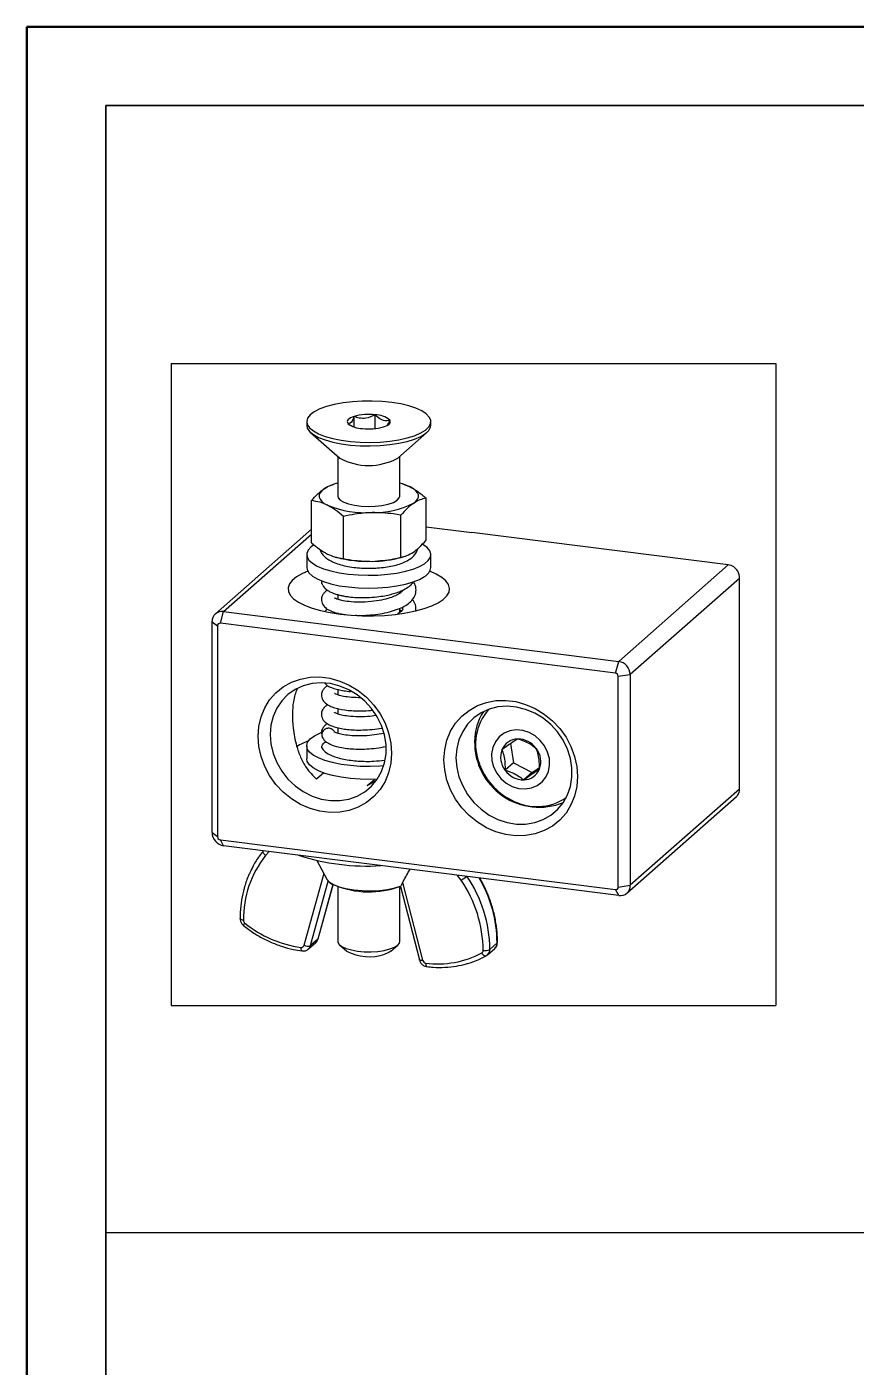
# Model space of a CAD drawing. Header units: millimetres. Extents: x 0 to 279, y 0 to 216.
# Drawn here: x 0 to 66.8, y 108 to 215.9 of the extents above; entities that cross this region are included whole.
import ezdxf

# ---------------------------------------------------------------- set-up
doc = ezdxf.new("R2010")
doc.units = ezdxf.units.MM
doc.layers.add('PAGE_BORDER', color=7, linetype='Continuous')
doc.layers.add('TITLE_BLOCK_BORDER', color=7, linetype='Continuous')

msp = doc.modelspace()

# ---------------------------------------------------------------- linework, layer by layer
at = {"color": 7, "linetype": 'Continuous', "lineweight": 50}
for p, q in [((0, 0), (0, 215.9)), ((0, 215.9), (279.4, 215.9))]:
    msp.add_line(p, q, dxfattribs=at)
at = {"color": 7, "linetype": 'Continuous', "lineweight": 25}
for p, q in [((28.04, 183.55), (28.04, 184.65)), ((22.53, 184.1), (22.53, 183.81)), ((25.84, 183.97), (26.01, 183.8)), ((26.35, 183.68), (26.35, 184.52)), ((32.53, 183.81), (32.53, 184.1)), ((22.85, 183.23), (25.19, 181.16)), ((29.87, 181.16), (32.21, 183.23)), ((25.03, 181.31), (25.03, 178.11)), ((30.03, 178.11), (30.03, 181.31)), ((24.92, 179.12), (24.69, 179.06)), ((30.24, 179.09), (30.14, 179.12)), ((30.24, 179.09), (30.85, 178.85)), ((22.92, 174.35), (22.92, 177.74)), ((32.14, 174.56), (32.14, 177.94)), ((25.49, 173.07), (25.49, 176.46)), ((30.1, 173.18), (30.1, 176.56)), ((22.92, 175.44), (15.18, 168.61)), ((32.14, 175.64), (35.84, 175.17)), ((56.47, 172.57), (35.84, 175.17)), ((22.53, 173.4), (22.53, 172.36)), ((24.82, 173.2), (24.92, 173.17)), ((30.14, 173.17), (30.37, 173.24)), ((32.53, 172.36), (32.53, 173.4)), ((56.47, 172.57), (47.65, 164.79)), ((57.37, 171.48), (48.58, 163.73)), ((57.37, 154.51), (57.37, 171.48)), ((25.03, 170.17), (25.03, 169.79)), ((30.03, 170.28), (30.03, 170.43)), ((30.17, 170.39), (30.06, 170.44)), ((15.58, 167.86), (15.84, 168.8)), ((15.84, 168.8), (47.65, 164.79)), ((25.03, 168.7), (25.03, 168.63)), ((30.03, 168.74), (30.03, 169.08)), ((14.91, 167.98), (15.34, 167.65)), ((14.91, 151.01), (14.91, 167.98)), ((15.34, 167.65), (15.34, 150.68)), ((47.38, 163.85), (15.58, 167.86)), ((47.38, 163.85), (47.65, 164.79)), ((47.61, 163.59), (48.58, 163.73)), ((47.61, 146.62), (47.61, 163.59)), ((48.58, 163.73), (48.58, 146.76)), ((25.03, 162.55), (25.03, 162.1)), ((25.03, 161.01), (25.03, 160.56)), ((25, 159.01), (25.03, 159.03)), ((25.03, 159.45), (25.03, 159)), ((22.53, 157.99), (22.53, 156.95)), ((38.94, 158.17), (39.18, 156.63)), ((39.18, 156.63), (38.5, 156.03)), ((39.18, 156.63), (40.69, 155.85)), ((23.9, 155.81), (23.33, 155.3)), ((40.69, 155.85), (40.01, 155.25)), ((40.69, 155.85), (41.27, 156.25)), ((27.4, 154.79), (27.98, 155.29)), ((27.4, 154.79), (28.11, 155.16)), ((57.37, 154.51), (48.58, 146.76)), ((48.31, 146.13), (57.13, 153.91)), ((14.91, 151.01), (15.34, 150.68)), ((15.58, 150.42), (47.38, 146.41)), ((15.84, 149.95), (15.58, 150.42)), ((47.65, 145.94), (15.84, 149.95)), ((23.34, 148.75), (24.15, 147.26)), ((23.45, 142.46), (24.65, 146.81)), ((30.25, 146.99), (31.86, 140.72)), ((25.03, 146.66), (25.03, 142.24)), ((30.03, 142.24), (30.03, 146.66)), ((30.09, 146.66), (31.61, 140.75)), ((47.65, 145.94), (47.38, 146.41)), ((47.61, 146.62), (48.58, 146.76)), ((22.66, 141.62), (22.67, 141.63)), ((22.67, 141.63), (23.26, 142.15)), ((23.43, 142.42), (22.84, 141.9)), ((25.19, 141.94), (25.75, 141.45)), ((29.31, 141.45), (29.87, 141.94)), ((37.08, 141.16), (37.67, 141.68)), ((37.86, 142.12), (37.27, 141.6))]:
    msp.add_line(p, q, dxfattribs=at)
at = {"color": 8, "linetype": 'Continuous', "lineweight": 25}
for p, q in [((15.84, 168.8), (22.92, 175.05)), ((23.91, 147.71), (22.31, 141.92)), ((22.84, 141.9), (24.27, 147.1)), ((24.64, 146.82), (23.43, 142.42))]:
    msp.add_line(p, q, dxfattribs=at)
at = {"color": 7, "linetype": 'Continuous', "lineweight": 25, "flags": 128}
for points in [[(24.12, 185.32), (23.58, 185.12), (23.14, 184.9), (22.81, 184.65), (22.61, 184.39), (22.53, 184.12), (22.58, 183.86), (22.76, 183.59), (23.07, 183.35), (23.49, 183.12), (24.01, 182.91), (24.63, 182.74), (25.32, 182.6), (26.07, 182.5), (26.85, 182.45), (27.65, 182.43), (28.45, 182.46), (29.23, 182.53), (29.96, 182.64), (30.63, 182.79), (31.22, 182.97), (31.71, 183.19), (32.1, 183.42), (32.37, 183.67), (32.51, 183.94), (32.52, 184.21), (32.4, 184.47), (32.16, 184.73), (31.8, 184.97), (31.32, 185.18), (30.75, 185.37), (30.1, 185.53), (29.38, 185.65), (28.61, 185.73), (27.81, 185.76), (27.01, 185.76), (26.21, 185.71), (25.46, 185.61), (24.75, 185.48), (24.12, 185.32)], [(22.53, 183.81), (22.58, 183.57), (22.76, 183.31), (23.07, 183.06), (23.49, 182.83), (24.01, 182.63), (24.63, 182.46), (25.32, 182.32), (26.07, 182.22), (26.85, 182.16), (27.65, 182.15), (28.45, 182.18), (29.23, 182.25), (29.96, 182.36), (30.63, 182.51), (31.22, 182.69), (31.71, 182.9), (32.1, 183.14), (32.37, 183.39), (32.51, 183.66), (32.53, 183.81)], [(26.35, 184.52), (26.19, 184.47), (26.06, 184.4), (25.96, 184.34), (25.87, 184.27), (25.82, 184.19), (25.8, 184.12), (25.81, 184.04), (25.84, 183.97)], [(28.71, 183.68), (28.87, 183.73), (29, 183.79), (29.11, 183.86), (29.19, 183.93), (29.24, 184), (29.26, 184.08), (29.25, 184.15), (29.22, 184.23)], [(23.94, 178.7), (23.74, 178.54), (23.61, 178.37), (23.54, 178.2), (23.54, 178.02), (23.61, 177.85), (23.74, 177.68), (23.95, 177.52), (24.21, 177.37)], [(31.12, 177.52), (31.32, 177.68), (31.45, 177.85), (31.52, 178.03), (31.52, 178.2), (31.45, 178.37), (31.32, 178.54), (31.12, 178.7), (30.85, 178.85)], [(25.03, 178.11), (25.07, 177.96), (25.24, 177.78), (25.52, 177.62), (25.91, 177.48), (26.38, 177.37), (26.91, 177.3), (27.47, 177.28), (28.04, 177.29), (28.58, 177.35)], [(28.58, 177.35), (29.09, 177.46), (29.51, 177.6), (29.82, 177.77), (29.99, 177.97), (30.03, 178.11)], [(23.11, 174.18), (22.88, 174.01), (22.64, 173.75), (22.54, 173.48), (22.56, 173.22), (22.71, 172.95), (22.99, 172.7), (23.38, 172.47), (23.88, 172.26), (24.48, 172.08), (25.15, 171.93), (25.89, 171.82), (26.67, 171.76), (27.47, 171.73), (28.27, 171.75), (29.06, 171.81), (29.8, 171.91), (30.49, 172.05), (31.1, 172.23), (31.61, 172.43), (32.02, 172.66), (32.02, 172.66)], [(32.02, 172.66), (32.32, 172.91), (32.49, 173.18), (32.53, 173.44), (32.44, 173.71), (32.23, 173.97), (31.89, 174.21), (31.85, 174.24)], [(22.62, 172.05), (22.19, 171.86), (21.72, 171.6), (21.37, 171.32), (21.14, 171.03), (21.04, 170.73), (21.06, 170.43), (21.2, 170.13), (21.47, 169.84), (21.86, 169.57), (22.36, 169.31), (22.96, 169.09), (23.65, 168.89), (24.41, 168.72), (25.23, 168.6)], [(22.53, 172.36), (22.56, 172.18), (22.71, 171.92), (22.99, 171.66), (23.38, 171.43), (23.88, 171.22), (24.48, 171.04), (25.15, 170.89), (25.89, 170.79), (26.67, 170.72), (27.47, 170.69), (28.27, 170.71), (29.06, 170.77), (29.8, 170.88), (30.49, 171.02), (31.1, 171.19), (31.61, 171.4), (32.02, 171.63)], [(25.23, 168.6), (26.1, 168.51), (27, 168.47), (27.9, 168.46), (28.8, 168.5), (29.68, 168.58), (30.51, 168.7), (31.29, 168.86), (31.99, 169.05), (32.6, 169.27), (33.12, 169.52), (33.53, 169.79), (33.82, 170.08), (33.99, 170.37), (34.03, 170.67), (33.95, 170.98), (33.74, 171.27), (33.41, 171.55), (32.96, 171.81), (32.44, 172.05)], [(18.62, 158.76), (18.68, 159.56), (18.86, 160.32), (19.15, 161.04), (19.55, 161.69), (20.05, 162.26), (20.64, 162.74), (21.31, 163.11), (22.03, 163.37), (22.8, 163.52), (23.59, 163.54), (24.4, 163.43), (25.19, 163.21), (25.96, 162.88), (26.68, 162.44), (27.35, 161.9), (27.94, 161.27), (28.44, 160.57), (28.84, 159.82), (29.13, 159.03), (29.31, 158.22), (29.37, 157.4), (29.31, 156.6), (29.13, 155.83), (28.84, 155.12), (28.44, 154.47), (27.94, 153.9), (27.35, 153.42), (26.68, 153.05), (25.96, 152.79), (25.19, 152.64), (24.4, 152.62), (23.59, 152.72), (22.8, 152.94), (22.03, 153.28), (21.31, 153.72), (20.64, 154.26), (20.05, 154.89), (19.55, 155.59), (19.15, 156.34), (18.86, 157.13), (18.68, 157.94), (18.62, 158.76)], [(19.58, 158.9), (19.64, 158.14), (19.82, 157.38), (20.12, 156.64), (20.52, 155.95), (21.02, 155.32), (21.6, 154.77), (22.26, 154.31), (22.96, 153.95), (23.7, 153.7), (24.45, 153.58), (25.2, 153.58), (25.92, 153.7), (26.6, 153.94), (27.22, 154.29), (27.76, 154.75), (28.21, 155.3), (28.56, 155.92), (28.8, 156.61), (28.92, 157.35), (28.92, 158.1), (28.8, 158.87), (28.56, 159.62), (28.21, 160.33), (27.76, 161), (27.22, 161.59), (26.6, 162.1), (25.92, 162.51), (25.2, 162.81), (24.45, 163), (23.7, 163.06), (22.96, 163), (22.26, 162.82), (21.6, 162.53), (21.02, 162.12), (20.52, 161.62), (20.12, 161.03), (19.82, 160.36), (19.64, 159.65), (19.58, 158.9)], [(33.58, 156.87), (33.64, 157.67), (33.82, 158.44), (34.12, 159.16), (34.52, 159.81), (35.02, 160.38), (35.61, 160.85), (36.27, 161.23), (37, 161.49), (37.76, 161.63), (38.56, 161.65), (39.36, 161.55), (40.16, 161.33), (40.93, 160.99), (41.65, 160.55), (42.32, 160.01), (42.9, 159.38), (43.41, 158.69), (43.81, 157.94), (44.1, 157.14), (44.28, 156.33), (44.34, 155.52), (44.28, 154.72), (44.1, 153.95), (43.81, 153.23), (43.41, 152.58), (42.9, 152.01), (42.32, 151.53), (41.65, 151.16), (40.93, 150.9), (40.16, 150.76), (39.36, 150.74), (38.56, 150.84), (37.76, 151.06), (37, 151.39), (36.27, 151.84), (35.61, 152.38), (35.02, 153), (34.52, 153.7), (34.12, 154.45), (33.82, 155.24), (33.64, 156.06), (33.58, 156.87)], [(34.55, 157.02), (34.61, 156.25), (34.79, 155.49), (35.09, 154.76), (35.49, 154.07), (35.99, 153.44), (36.57, 152.88), (37.22, 152.42), (37.93, 152.06), (38.66, 151.82), (39.42, 151.69), (40.16, 151.69), (40.89, 151.81), (41.57, 152.05), (42.18, 152.4), (42.73, 152.86), (43.18, 153.41), (43.53, 154.04), (43.77, 154.73), (43.89, 155.46), (43.89, 156.22), (43.77, 156.98), (43.53, 157.73), (43.18, 158.45), (42.73, 159.11), (42.18, 159.71), (41.57, 160.22), (40.89, 160.63), (40.16, 160.93), (39.42, 161.11), (38.66, 161.18), (37.93, 161.12), (37.22, 160.94), (36.57, 160.64), (35.99, 160.24), (35.49, 159.73), (35.09, 159.14), (34.79, 158.48), (34.61, 157.77), (34.55, 157.02)], [(28.73, 156.37), (28.44, 156.35), (27.64, 156.33), (26.84, 156.34), (26.05, 156.4), (25.3, 156.5), (24.61, 156.64), (24, 156.81), (23.48, 157.02), (23.06, 157.24), (22.76, 157.49), (22.58, 157.75), (22.53, 158.02), (22.61, 158.29), (22.82, 158.55), (23.15, 158.79), (23.59, 159.02), (23.7, 159.06)], [(42.07, 156.97), (41.93, 157.49), (41.68, 157.99), (41.34, 158.43), (40.92, 158.8), (40.44, 159.07), (39.92, 159.23), (39.4, 159.27), (38.89, 159.19), (38.43, 159), (38.04, 158.71), (37.73, 158.32), (37.52, 157.86), (37.42, 157.35), (37.45, 156.82), (37.58, 156.3), (37.83, 155.8), (38.17, 155.36), (38.6, 154.99), (39.08, 154.72), (39.59, 154.56), (40.12, 154.52), (40.62, 154.6), (41.08, 154.79), (41.48, 155.08), (41.79, 155.47), (42, 155.93), (42.09, 156.44), (42.07, 156.97)], [(28.22, 155.3), (27.64, 155.29), (26.84, 155.3), (26.05, 155.36), (25.3, 155.46), (24.61, 155.6), (24, 155.77), (23.48, 155.98), (23.06, 156.21), (22.76, 156.46), (22.58, 156.72), (22.53, 156.95)], [(57.13, 153.91), (57.17, 153.95), (57.24, 154.03)], [(25.03, 142.24), (25.04, 142.17), (25.14, 141.99), (25.37, 141.82), (25.7, 141.67), (26.13, 141.55), (26.62, 141.46), (27.16, 141.41), (27.72, 141.41), (28.27, 141.44), (28.78, 141.52), (29.23, 141.63)], [(29.31, 141.45), (29.14, 141.34), (28.83, 141.21)], [(29.23, 141.63), (29.6, 141.77), (29.86, 141.93), (30, 142.11), (30.03, 142.24)], [(36.62, 141.32), (36.67, 141.25), (36.72, 141.19), (36.77, 141.14), (36.82, 141.1), (36.87, 141.08), (36.91, 141.07), (36.95, 141.07), (36.99, 141.09)], [(37.09, 141.17), (37.05, 141.13), (36.99, 141.09)]]:
    msp.add_lwpolyline(points, dxfattribs=at)
at = {"color": 8, "linetype": 'Continuous', "lineweight": 25, "flags": 128}
for points in [[(19.22, 149.15), (19.16, 149.21), (19.11, 149.27), (19.07, 149.33), (19.04, 149.38), (19.02, 149.44), (19.02, 149.48), (19.03, 149.52), (19.04, 149.54)], [(19.22, 149.15), (19.51, 149.47), (19.52, 149.48)], [(24.15, 147.26), (24.16, 147.25), (24.36, 147.02), (24.69, 146.82), (25.14, 146.64), (25.69, 146.5), (26.32, 146.39), (26.99, 146.33), (27.69, 146.32), (28.38, 146.35), (29.03, 146.43), (29.63, 146.56), (30.13, 146.72)], [(34.96, 147.17), (34.66, 147.56), (34.65, 147.58)], [(17.44, 143.95), (17.37, 143.96), (17.3, 143.98), (17.25, 144), (17.21, 144.02), (17.18, 144.05), (17.17, 144.07), (17.17, 144.08)], [(22.06, 141.76), (22.07, 141.69), (22.07, 141.62), (22.09, 141.56), (22.11, 141.52), (22.13, 141.49), (22.15, 141.48), (22.16, 141.48)], [(23.43, 142.42), (23.45, 142.45), (23.45, 142.46)], [(37.86, 142.12), (37.88, 142.15), (37.89, 142.17)], [(31.86, 140.72), (31.79, 140.71), (31.73, 140.71), (31.68, 140.71), (31.64, 140.72), (31.62, 140.73), (31.61, 140.75)], [(32.11, 140.49), (32.12, 140.42), (32.13, 140.35), (32.14, 140.3), (32.16, 140.25), (32.18, 140.23), (32.2, 140.21), (32.21, 140.21)]]:
    msp.add_lwpolyline(points, dxfattribs=at)
at = {"color": 7, "linetype": 'Continuous', "lineweight": 25}
for centre, radius, start, end in [((27.53, 180.17), 4.51, 83.5627, 105.2086), ((28.06, 182.84), 1.81, 49.9874, 90.6187), ((27, 185.35), 1.81, 229.9874, 270.6187), ((27.53, 188.03), 4.51, 263.5627, 285.2086), ((27.53, 185.48), 4.91, 241.5349, 298.4651), ((25.94, 175.43), 3.83, 103.6875, 121.4245), ((28.88, 174.69), 4.61, 64.6003, 75.5104), ((27.32, 185.11), 8.35, 248.1071, 273.2815), ((28.02, 183.6), 6.82, 268.1299, 297.0493), ((27.45, 182.81), 9.96, 255.3122, 272.0066), ((27.71, 182.24), 9.39, 270.5405, 284.9971), ((31.59, 172.47), 0.945, 297.0951, 353.3619), ((56.31, 171.5), 1.09, 31.3817, 81.8231), ((15.72, 168), 0.814, 81.3986, 181.4206), ((15.55, 167.66), 0.203, 81.3986, 181.4206), ((47.49, 163.71), 1.09, 1.0587, 81.7605), ((47.34, 163.58), 0.273, 1.0587, 81.7605), ((40.39, 158.13), 4.26, 139.0863, 201.9455), ((40.33, 158.39), 4.28, 146.6408, 180.6182), ((24.41, 153.65), 5.05, 110.0397, 122.0384), ((41.25, 158.25), 5.2, 179.0389, 292.0467), ((39.87, 157.08), 1.73, 159.8348, 217.3925), ((39.53, 157.16), 1.38, 90.8408, 158.0399), ((39.52, 156.71), 1.83, 35.0909, 90.3236), ((39.65, 156.71), 1.73, 339.8348, 37.3925), ((41.4, 158.35), 5.29, 200.0268, 242.7924), ((40, 157.08), 1.83, 215.0909, 270.3236), ((39.99, 156.63), 1.38, 270.8408, 338.0399), ((41.06, 157.34), 4.24, 240.6608, 303.946), ((16, 151.03), 1.09, 181.0587, 261.7605), ((15.62, 150.69), 0.273, 181.0587, 261.7605), ((25.66, 144.05), 8.22, 141.6066, 180.6891), ((27.38, 166.12), 17.81, 251.9731, 273.6654), ((26.55, 141.42), 10.19, 0.5558, 34.3499), ((26.65, 141.5), 10.63, 0.5558, 34.3499), ((27.56, 153.44), 7.21, 247.02, 290.553), ((47.41, 146.61), 0.203, 261.3986, 1.4206), ((47.77, 146.74), 0.814, 261.3986, 1.4206), ((17.74, 143.95), 0.302, 181.0005, 231.6392), ((23.27, 150.71), 9.03, 230.741, 262.3242), ((22.1, 141.98), 0.225, 261.1765, 344.6619), ((22.6, 142.47), 0.612, 242.5696, 293.2347), ((27.57, 144.99), 3.98, 242.7728, 288.308), ((36.51, 141.51), 0.227, 299.7294, 1.3293), ((36.89, 142.32), 0.82, 259.2261, 297.8883), ((32.16, 140.8), 0.305, 194.4541, 261.6106), ((33.11, 147.8), 7.37, 262.2127, 298.4348)]:
    msp.add_arc(centre, radius, start, end, dxfattribs=at)
at = {"color": 8, "linetype": 'Continuous', "lineweight": 25}
for centre, radius, start, end in [((32.62, 150.99), 4.48, 301.4765, 308.4481), ((27.3, 142.03), 10.56, 0.5036, 30.2945), ((17.9, 143.38), 0.483, 136.0961, 163.1111), ((22.3, 142.05), 0.556, 311.5893, 345.0302), ((22.89, 142.57), 0.556, 311.5893, 345.0302), ((36.7, 141.59), 0.575, 313.0769, 1.1487), ((37.28, 142.11), 0.581, 312.233, 0.9027)]:
    msp.add_arc(centre, radius, start, end, dxfattribs=at)
at = {"color": 7, "linetype": 'Continuous', "lineweight": 25}
for centre, start_param, end_param in [((56.64, 171.78), 4.147684, 4.745094), ((56.64, 154.81), 3.550273, 4.147684)]:
    msp.add_ellipse(centre, major_axis=(-0.391, 0.956), ratio=0.646291, start_param=start_param, end_param=end_param, dxfattribs=at)
for points, knots in [([(28.04, 184.65), (27.8, 184.53), (27.38, 184.34), (26.78, 184.36), (26.48, 184.47), (26.35, 184.52)], [0, 0, 0, 0, 0.4391165, 0.7513669, 1, 1, 1, 1]), ([(29.22, 184.23), (29.15, 184.21), (28.96, 184.15), (28.62, 184.19), (28.28, 184.41), (28.1, 184.59), (28.04, 184.65)], [0, 0, 0, 0, 0.1809422, 0.5062926, 0.8439745, 1, 1, 1, 1]), ([(26.35, 184.52), (26.28, 184.34), (26.15, 184.04), (25.97, 183.92), (25.88, 183.95), (25.84, 183.97)], [0, 0, 0, 0, 0.4391165, 0.7513669, 1, 1, 1, 1]), ([(29.01, 183.82), (29.04, 183.85), (29.11, 183.94), (29.18, 184.12), (29.22, 184.23)], [0, 0, 0, 0, 0.394371, 1, 1, 1, 1]), ([(22.92, 177.74), (23.09, 177.93), (23.42, 178.31), (23.77, 178.57), (23.94, 178.7)], [0, 0, 0, 0, 0.4969604, 1, 1, 1, 1]), ([(23.94, 178.7), (24.1, 178.8), (24.35, 178.96), (24.6, 179.02), (24.69, 179.04)], [0, 0, 0, 0, 0.625589, 1, 1, 1, 1]), ([(30.85, 178.85), (31.05, 178.74), (31.49, 178.5), (31.91, 178.14), (32.14, 177.94)], [0, 0, 0, 0, 0.461748, 1, 1, 1, 1]), ([(24.21, 177.37), (24.01, 177.46), (23.57, 177.65), (23.15, 177.7), (22.92, 177.74)], [0, 0, 0, 0, 0.461748, 1, 1, 1, 1]), ([(25.49, 176.46), (25.28, 176.64), (24.86, 177), (24.43, 177.25), (24.21, 177.37)], [0, 0, 0, 0, 0.49696, 1, 1, 1, 1]), ([(31.12, 177.52), (30.96, 177.4), (30.62, 177.15), (30.28, 176.76), (30.1, 176.56)], [0, 0, 0, 0, 0.461748, 1, 1, 1, 1]), ([(32.14, 177.94), (31.97, 177.9), (31.64, 177.83), (31.29, 177.63), (31.12, 177.52)], [0, 0, 0, 0, 0.49696, 1, 1, 1, 1]), ([(27.8, 176.78), (27.33, 176.75), (26.56, 176.7), (25.8, 176.53), (25.49, 176.46)], [0, 0, 0, 0, 0.598328, 1, 1, 1, 1]), ([(30.1, 176.56), (29.91, 176.6), (29.15, 176.74), (28.38, 176.76), (27.8, 176.78)], [0, 0, 0, 0, 0.254987, 1, 1, 1, 1]), ([(22.92, 174.35), (23.13, 174.17), (23.56, 173.81), (23.99, 173.56), (24.21, 173.44)], [0, 0, 0, 0, 0.49696, 1, 1, 1, 1]), ([(23.59, 173.82), (23.63, 173.71), (23.72, 173.5), (23.94, 173.24), (24.24, 173), (24.63, 172.79), (25.12, 172.61), (25.69, 172.46), (26.31, 172.36), (26.95, 172.3), (27.6, 172.29), (28.25, 172.31), (28.88, 172.38), (29.47, 172.48), (30.02, 172.63), (30.52, 172.83), (30.93, 173.07), (31.22, 173.35), (31.41, 173.62), (31.46, 173.81), (31.48, 173.89)], [0, 0, 0, 0, 0.041326, 0.084959, 0.13369, 0.191127, 0.256106, 0.320064, 0.381848, 0.442372, 0.502311, 0.562126, 0.622145, 0.682763, 0.74461, 0.808748, 0.876966, 0.92714, 0.97179, 1, 1, 1, 1]), ([(31.12, 173.59), (31.28, 173.71), (31.62, 173.97), (31.96, 174.35), (32.14, 174.56)], [0, 0, 0, 0, 0.461748, 1, 1, 1, 1]), ([(24.21, 173.44), (24.41, 173.35), (24.84, 173.16), (25.26, 173.1), (25.49, 173.07)], [0, 0, 0, 0, 0.461748, 1, 1, 1, 1]), ([(25.49, 173.07), (25.8, 173.02), (26.56, 172.88), (27.33, 172.86), (27.8, 172.85)], [0, 0, 0, 0, 0.401672, 1, 1, 1, 1]), ([(27.8, 172.85), (28.38, 172.9), (29.15, 172.95), (29.91, 173.13), (30.1, 173.18)], [0, 0, 0, 0, 0.745013, 1, 1, 1, 1]), ([(30.1, 173.18), (30.27, 173.21), (30.6, 173.29), (30.95, 173.49), (31.12, 173.59)], [0, 0, 0, 0, 0.49696, 1, 1, 1, 1]), ([(23.82, 170.93), (23.81, 170.96), (23.76, 171.03), (23.74, 171.16), (23.76, 171.26), (23.76, 171.29)], [0, 0, 0, 0, 0.2602426, 0.7041068, 1, 1, 1, 1]), ([(23.82, 170.93), (23.88, 170.84), (23.99, 170.66), (24.3, 170.45), (24.62, 170.3), (24.95, 170.19), (25.26, 170.11), (25.58, 170.04), (26.01, 169.98), (26.61, 169.93), (27.38, 169.93), (28.14, 169.98), (28.78, 170.07), (29.3, 170.19), (29.77, 170.32), (30.25, 170.51), (30.68, 170.75), (30.97, 170.98), (31.08, 171.14), (31.12, 171.19)], [0, 0, 0, 0, 0.074596, 0.139919, 0.194489, 0.238347, 0.281062, 0.315775, 0.356241, 0.427913, 0.51248, 0.592852, 0.659934, 0.713782, 0.767219, 0.830647, 0.90356, 0.971169, 1, 1, 1, 1]), ([(26.47, 168.51), (26.57, 168.5), (26.89, 168.49), (27.5, 168.51), (28.27, 168.59), (29.02, 168.73), (29.7, 168.92), (30.28, 169.16), (30.73, 169.44), (31.08, 169.77), (31.32, 170.19), (31.36, 170.67), (31.26, 171.03), (31.13, 171.18), (31.12, 171.19)], [0, 0, 0, 0, 0.039012, 0.129943, 0.228296, 0.329461, 0.427276, 0.522007, 0.613977, 0.703388, 0.792295, 0.889403, 0.988049, 1, 1, 1, 1]), ([(24.21, 170.53), (24.16, 170.49), (24.03, 170.41), (23.87, 170.24), (23.76, 170.03), (23.71, 169.81), (23.74, 169.5), (23.94, 169.18), (24.26, 168.95), (24.77, 168.73), (25.26, 168.61), (25.64, 168.57), (25.66, 168.57)], [0, 0, 0, 0, 0.06697, 0.147285, 0.227052, 0.282819, 0.351751, 0.494212, 0.628139, 0.754692, 0.984641, 1, 1, 1, 1]), ([(30.27, 170.54), (30.27, 170.53), (30.28, 170.52), (30.27, 170.52), (30.23, 170.44), (30.08, 170.3), (29.79, 170.12), (29.35, 169.93), (28.73, 169.76), (27.92, 169.61), (27, 169.55), (26.15, 169.57), (25.5, 169.66), (25.1, 169.76), (24.88, 169.84), (24.78, 169.89), (24.76, 169.91), (24.76, 169.9), (24.76, 169.9)], [0, 0, 0, 0, 0.005754, 0.0533, 0.115958, 0.180681, 0.243316, 0.313858, 0.396622, 0.491595, 0.598514, 0.707342, 0.79784, 0.869249, 0.921659, 0.956879, 0.995749, 1, 1, 1, 1]), ([(31.32, 168.89), (31.32, 169.04), (31.32, 169.35), (31.17, 169.65), (31.04, 169.76), (31.04, 169.77)], [0, 0, 0, 0, 0.484491, 0.996897, 1, 1, 1, 1]), ([(24.23, 169), (24.21, 168.99), (24.12, 168.94), (24.05, 168.87), (23.99, 168.82)], [0, 0, 0, 0, 0.214673, 1, 1, 1, 1]), ([(30.17, 169.13), (30.19, 169.12), (30.28, 169.03), (30.27, 168.99), (30.28, 168.99), (30.26, 168.94), (30.15, 168.82), (30, 168.7), (29.86, 168.63), (29.83, 168.62)], [0, 0, 0, 0, 0.059819, 0.311925, 0.435731, 0.597184, 0.783744, 0.963346, 1, 1, 1, 1]), ([(30.17, 168.86), (30.17, 168.86), (30.13, 168.88), (30.08, 168.9), (30.03, 168.92)], [0, 0, 0, 0, 0.128596, 1, 1, 1, 1]), ([(23.99, 163.04), (24.05, 162.98), (24.19, 162.83), (24.61, 162.64), (25.22, 162.47), (25.78, 162.39), (26.02, 162.37), (26.07, 162.37)], [0, 0, 0, 0, 0.1272983, 0.3491774, 0.7522362, 0.9451966, 1, 1, 1, 1]), ([(21.77, 162.56), (21.7, 162.41), (21.57, 162.11), (21.43, 161.47), (21.36, 160.58), (21.41, 159.57), (21.54, 158.7), (21.73, 157.9), (22.03, 157.06), (22.52, 156.12), (23.03, 155.6), (23.33, 155.3)], [0, 0, 0, 0, 0.086115, 0.174642, 0.305715, 0.437133, 0.522494, 0.610239, 0.725098, 0.843264, 1, 1, 1, 1]), ([(24.22, 162.84), (24.16, 162.8), (24.03, 162.72), (23.87, 162.54), (23.72, 162.26), (23.71, 161.85), (23.95, 161.48), (24.27, 161.25), (24.78, 161.03), (25.42, 160.89), (26.16, 160.82), (26.79, 160.8), (27.37, 160.81), (27.72, 160.85), (27.84, 160.86)], [0, 0, 0, 0, 0.051637, 0.107342, 0.163291, 0.25074, 0.34954, 0.442349, 0.530007, 0.689568, 0.77044, 0.85881, 0.954819, 1, 1, 1, 1]), ([(26.9, 161.87), (26.64, 161.87), (26.12, 161.88), (25.52, 161.96), (25.11, 162.06), (24.89, 162.15), (24.78, 162.2), (24.76, 162.22), (24.76, 162.21), (24.76, 162.21)], [0, 0, 0, 0, 0.23609, 0.471349, 0.657394, 0.794435, 0.886486, 0.986178, 1, 1, 1, 1]), ([(24.23, 161.3), (24.21, 161.29), (24.11, 161.24), (23.97, 161.12), (23.8, 160.91), (23.68, 160.57), (23.78, 160.14), (24.08, 159.83), (24.42, 159.64), (24.84, 159.49), (25.31, 159.38), (25.82, 159.31), (26.4, 159.26), (27.08, 159.26), (27.82, 159.31), (28.36, 159.37), (28.61, 159.42), (28.62, 159.43)], [0, 0, 0, 0, 0.015065, 0.06821, 0.116681, 0.176236, 0.264126, 0.350818, 0.432853, 0.509994, 0.582534, 0.652626, 0.728418, 0.811041, 0.900636, 0.996709, 1, 1, 1, 1]), ([(24.19, 159.79), (24.19, 159.79), (24.11, 159.74), (23.98, 159.62), (23.8, 159.39), (23.69, 159.07), (23.75, 158.82), (23.78, 158.69)], [0, 0, 0, 0, 0.009254, 0.19651, 0.421834, 0.694965, 1, 1, 1, 1]), ([(28.11, 160.43), (27.89, 160.4), (27.34, 160.32), (26.5, 160.32), (25.75, 160.38), (25.25, 160.48), (24.96, 160.58), (24.81, 160.64), (24.76, 160.68), (24.77, 160.67), (24.77, 160.66)], [0, 0, 0, 0, 0.148497, 0.358878, 0.545272, 0.695796, 0.810407, 0.889622, 0.955029, 1, 1, 1, 1]), ([(24.27, 159.41), (24.22, 159.4), (24.11, 159.39), (23.96, 159.31), (23.84, 159.19), (23.76, 159.04), (23.74, 158.87), (23.75, 158.75), (23.79, 158.69), (23.79, 158.68)], [0, 0, 0, 0, 0.145023, 0.328517, 0.473652, 0.633783, 0.802628, 0.971473, 1, 1, 1, 1]), ([(24.76, 159.12), (24.74, 159.15), (24.7, 159.23), (24.58, 159.33), (24.44, 159.4), (24.32, 159.41), (24.27, 159.41)], [0, 0, 0, 0, 0.20005, 0.445169, 0.755072, 1, 1, 1, 1]), ([(28.73, 159), (28.72, 159), (28.51, 158.94), (27.97, 158.86), (27.16, 158.78), (26.35, 158.79), (25.65, 158.85), (25.13, 158.96), (24.88, 159.05), (24.78, 159.09), (24.77, 159.1), (24.77, 159.11)], [0, 0, 0, 0, 0.002933, 0.136942, 0.283562, 0.435295, 0.583491, 0.726914, 0.866497, 0.931459, 1, 1, 1, 1]), ([(23.75, 157.84), (23.75, 157.9), (23.76, 158.01), (23.84, 158.15), (23.95, 158.27), (24.05, 158.31), (24.09, 158.33)], [0, 0, 0, 0, 0.271097, 0.528201, 0.761237, 1, 1, 1, 1]), ([(23.75, 157.84), (23.82, 157.73), (23.96, 157.49), (24.57, 157.17), (25.49, 156.9), (26.67, 156.75), (27.84, 156.72), (28.52, 156.81), (28.8, 156.84)], [0, 0, 0, 0, 0.157248, 0.314574, 0.499946, 0.683162, 0.866715, 1, 1, 1, 1]), ([(23.79, 158.68), (23.84, 158.59), (23.95, 158.41), (24.32, 158.15), (24.84, 157.95), (25.46, 157.82), (26.04, 157.75), (26.67, 157.72), (27.38, 157.73), (28.14, 157.81), (28.67, 157.88), (28.91, 157.95), (28.91, 157.95)], [0, 0, 0, 0, 0.106431, 0.200716, 0.352732, 0.46133, 0.552056, 0.651206, 0.758974, 0.875645, 0.997501, 1, 1, 1, 1]), ([(39.51, 158.54), (39.36, 158.45), (39.12, 158.29), (38.64, 157.96), (38.37, 157.76), (38.25, 157.67)], [0, 0, 0, 0, 0.439117, 0.751367, 1, 1, 1, 1]), ([(38.25, 157.67), (38.28, 157.6), (38.36, 157.37), (38.47, 156.92), (38.5, 156.42), (38.5, 156.12), (38.5, 156.03)], [0, 0, 0, 0, 0.180942, 0.506293, 0.843975, 1, 1, 1, 1]), ([(41.02, 157.76), (40.84, 157.9), (40.53, 158.15), (39.97, 158.4), (39.65, 158.5), (39.51, 158.54)], [0, 0, 0, 0, 0.439117, 0.751367, 1, 1, 1, 1]), ([(41.27, 156.12), (41.27, 156.21), (41.28, 156.5), (41.24, 157), (41.13, 157.46), (41.05, 157.68), (41.02, 157.76)], [0, 0, 0, 0, 0.1560255, 0.4937074, 0.8190578, 1, 1, 1, 1]), ([(38.5, 156.03), (38.75, 155.95), (39.18, 155.81), (39.69, 155.51), (39.91, 155.33), (40.01, 155.25)], [0, 0, 0, 0, 0.4391165, 0.7513669, 1, 1, 1, 1]), ([(40.01, 155.25), (40.22, 155.41), (40.59, 155.67), (41.02, 155.96), (41.19, 156.07), (41.27, 156.12)], [0, 0, 0, 0, 0.439117, 0.751367, 1, 1, 1, 1]), ([(19.04, 149.54), (18.94, 149.41), (18.64, 149.02), (18.26, 148.44), (18.05, 147.96), (17.96, 147.77)], [0, 0, 0, 0, 0.247689, 0.706613, 1, 1, 1, 1]), ([(30.25, 146.99), (30.27, 147.01), (30.47, 147.37), (30.67, 147.73), (30.85, 148.05)], [0, 0, 0, 0, 0.074908, 1, 1, 1, 1]), ([(17.96, 147.77), (17.91, 147.67), (17.72, 147.28), (17.49, 146.54), (17.27, 145.58), (17.18, 144.76), (17.17, 144.25), (17.17, 144.08)], [0, 0, 0, 0, 0.093143, 0.351271, 0.609616, 0.868191, 1, 1, 1, 1]), ([(24.22, 147.16), (24.24, 147.14), (24.31, 147.03), (24.45, 146.91), (24.61, 146.83), (24.66, 146.81)], [0, 0, 0, 0, 0.173402, 0.741263, 1, 1, 1, 1]), ([(30.25, 146.99), (30.23, 146.95), (30.18, 146.85), (30.15, 146.77), (30.13, 146.72)], [0, 0, 0, 0, 0.419373, 1, 1, 1, 1]), ([(37.89, 142.17), (37.89, 142.35), (37.88, 142.87), (37.78, 143.73), (37.57, 144.74), (37.25, 145.73), (36.88, 146.61), (36.59, 147.13), (36.47, 147.35)], [0, 0, 0, 0, 0.1022816, 0.2932152, 0.4842769, 0.6754452, 0.8666983, 1, 1, 1, 1]), ([(17.17, 144.08), (17.18, 144.01), (17.19, 143.86), (17.29, 143.66), (17.4, 143.56), (17.44, 143.52)], [0, 0, 0, 0, 0.330112, 0.726682, 1, 1, 1, 1]), ([(17.44, 143.52), (17.58, 143.41), (17.99, 143.1), (18.7, 142.64), (19.59, 142.19), (20.51, 141.83), (21.37, 141.6), (21.92, 141.51), (22.16, 141.48)], [0, 0, 0, 0, 0.101151, 0.290488, 0.479896, 0.669273, 0.858592, 1, 1, 1, 1]), ([(22.16, 141.48), (22.23, 141.48), (22.38, 141.47), (22.56, 141.53), (22.63, 141.61), (22.65, 141.63)], [0, 0, 0, 0, 0.403523, 0.839756, 1, 1, 1, 1]), ([(23.25, 142.16), (23.29, 142.19), (23.39, 142.27), (23.43, 142.39), (23.45, 142.46)], [0, 0, 0, 0, 0.400658, 1, 1, 1, 1]), ([(37.66, 141.69), (37.69, 141.7), (37.78, 141.77), (37.87, 141.94), (37.88, 142.09), (37.89, 142.17)], [0, 0, 0, 0, 0.165052, 0.600342, 1, 1, 1, 1]), ([(31.61, 140.75), (31.63, 140.68), (31.68, 140.53), (31.85, 140.35), (32.05, 140.24), (32.17, 140.22), (32.21, 140.21)], [0, 0, 0, 0, 0.24117, 0.546642, 0.865607, 1, 1, 1, 1]), ([(32.21, 140.21), (32.38, 140.19), (32.86, 140.14), (33.66, 140.14), (34.57, 140.23), (35.13, 140.37), (35.4, 140.44)], [0, 0, 0, 0, 0.155692, 0.445763, 0.735753, 1, 1, 1, 1]), ([(35.4, 140.44), (35.43, 140.45), (35.76, 140.52), (36.28, 140.73), (36.76, 140.97), (36.97, 141.08)], [0, 0, 0, 0, 0.0470963, 0.5829713, 1, 1, 1, 1])]:
    msp.add_open_spline(points, degree=3, knots=knots, dxfattribs=at)
at = {"layer": 'PAGE_BORDER', "lineweight": 35}
for p, q in [((6.35, 209.55), (273.05, 209.55)), ((6.35, 6.35), (6.35, 209.55))]:
    msp.add_line(p, q, dxfattribs=at)
at = {"layer": 'TITLE_BLOCK_BORDER'}
for p, q in [((11.63, 188.78), (60.31, 188.78)), ((11.63, 188.78), (11.63, 137.09)), ((60.31, 188.78), (60.31, 137.09)), ((11.63, 137.09), (60.31, 137.09)), ((273.15, 118.77), (6.34, 118.77))]:
    msp.add_line(p, q, dxfattribs=at)

doc.saveas('drawing.dxf')
